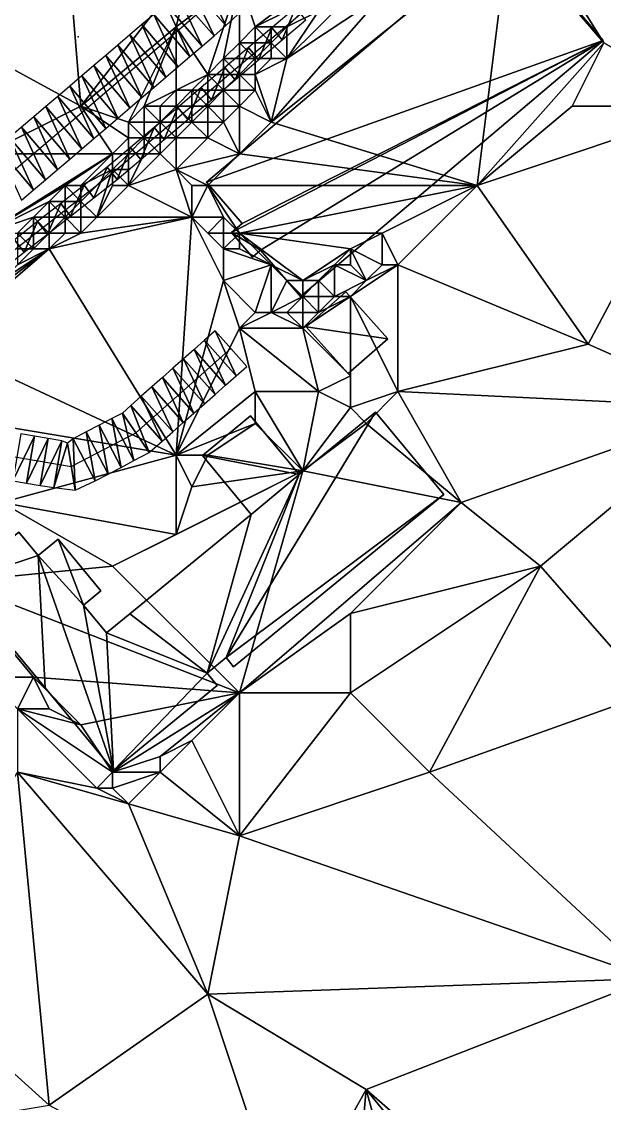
# Model space of a CAD drawing. Header units: metres. Extents: x -1103 to 901, y -902 to 905.
# Drawn here: x 340.5 to 414.1, y 562.2 to 698.7 of the extents above; entities that cross this region are included whole.
import ezdxf

# ---------------------------------------------------------------- set-up
doc = ezdxf.new("R2010")
doc.units = ezdxf.units.M
for name, color, linetype in [('OSM_BUILDING_FOOTPRINTS', 7, 'CONTINUOUS'), ('OSM_BUILDING_ROOFS', 1, 'CONTINUOUS'), ('OSM_BUILDING_WALLS', 8, 'CONTINUOUS'), ('OSM_ROAD_AXES', 2, 'CONTINUOUS'), ('OSM_ROAD_SURFACE', 9, 'CONTINUOUS'), ('OSM_TERRAIN', 3, 'CONTINUOUS'), ('OSM_TREES', 3, 'CONTINUOUS'), ('OSM_WATER_SURFACE', 5, 'CONTINUOUS'), ('OSM_WATERWAYS', 5, 'CONTINUOUS')]:
    doc.layers.add(name, color=color, linetype=linetype)

msp = doc.modelspace()

# ---------------------------------------------------------------- linework, layer by layer
at = {"layer": 'OSM_BUILDING_FOOTPRINTS'}
for points in [[(401.77, 710.44, 12.47), (413.9, 696.28, 12.47), (375.69, 664, 12.47), (370.68, 669.84, 12.47), (369.65, 668.97, 12.47), (367, 672.07, 12.47), (368.33, 673.19, 12.47), (363.85, 678.41, 12.47), (401.77, 710.44, 12.47)], [(381.42, 664.57, 15.04), (386.71, 658.67, 15.04), (381.71, 654.27, 15.04), (376.44, 660.18, 15.04), (381.42, 664.57, 15.04)], [(340.17, 634.29, 15.13), (342.61, 631.34, 15.13), (345.11, 633.38, 15.13), (350.51, 626.88, 15.13), (348.31, 625.09, 15.13), (351.21, 621.58, 15.13), (354.17, 623.99, 15.13), (369.48, 636.51, 15.13), (363.32, 643.94, 15.13), (369.41, 648.93, 15.13), (375.56, 641.53, 15.13), (385.18, 649.4, 15.13), (393.81, 639.01, 15.13), (367.27, 617.31, 15.13), (366.32, 618.46, 15.13), (363.92, 616.48, 15.13), (365.2, 614.93, 15.13), (352.11, 604.23, 15.13), (343.49, 614.64, 15.13), (332.44, 627.96, 15.13), (340.17, 634.29, 15.13)]]:
    msp.add_polyline3d(points, close=True, dxfattribs=at)
at = {"layer": 'OSM_BUILDING_ROOFS'}
for points in [[(413.9, 696.28, 22.47), (401.77, 710.44, 22.47), (363.85, 678.41, 22.47)], [(413.9, 696.28, 22.47), (363.85, 678.41, 22.47), (368.33, 673.19, 22.47)], [(413.9, 696.28, 22.47), (368.33, 673.19, 22.47), (367, 672.07, 22.47)], [(370.68, 669.84, 22.47), (413.9, 696.28, 22.47), (367, 672.07, 22.47)], [(370.68, 669.84, 22.47), (375.69, 664, 22.47), (413.9, 696.28, 22.47)], [(367, 672.07, 22.47), (369.65, 668.97, 22.47), (370.68, 669.84, 22.47)], [(386.71, 658.67, 25.04), (381.42, 664.57, 25.04), (376.44, 660.18, 25.04)], [(386.71, 658.67, 25.04), (376.44, 660.18, 25.04), (381.71, 654.27, 25.04)], [(366.32, 618.46, 25.13), (393.81, 639.01, 25.13), (385.18, 649.4, 25.13)], [(366.32, 618.46, 25.13), (385.18, 649.4, 25.13), (375.56, 641.53, 25.13)], [(375.56, 641.53, 25.13), (369.41, 648.93, 25.13), (363.32, 643.94, 25.13)], [(375.56, 641.53, 25.13), (363.32, 643.94, 25.13), (369.48, 636.51, 25.13)], [(363.92, 616.48, 25.13), (366.32, 618.46, 25.13), (375.56, 641.53, 25.13)], [(363.92, 616.48, 25.13), (375.56, 641.53, 25.13), (369.48, 636.51, 25.13)], [(366.32, 618.46, 25.13), (367.27, 617.31, 25.13), (393.81, 639.01, 25.13)], [(363.92, 616.48, 25.13), (369.48, 636.51, 25.13), (354.17, 623.99, 25.13)], [(342.61, 631.34, 25.13), (340.17, 634.29, 25.13), (332.44, 627.96, 25.13)], [(348.31, 625.09, 25.13), (345.11, 633.38, 25.13), (342.61, 631.34, 25.13)], [(348.31, 625.09, 25.13), (350.51, 626.88, 25.13), (345.11, 633.38, 25.13)], [(342.61, 631.34, 25.13), (332.44, 627.96, 25.13), (343.49, 614.64, 25.13)], [(342.61, 631.34, 25.13), (343.49, 614.64, 25.13), (352.11, 604.23, 25.13)], [(348.31, 625.09, 25.13), (342.61, 631.34, 25.13), (352.11, 604.23, 25.13)], [(351.21, 621.58, 25.13), (348.31, 625.09, 25.13), (352.11, 604.23, 25.13)], [(363.92, 616.48, 25.13), (354.17, 623.99, 25.13), (351.21, 621.58, 25.13)], [(351.21, 621.58, 25.13), (352.11, 604.23, 25.13), (363.92, 616.48, 25.13)], [(352.11, 604.23, 25.13), (365.2, 614.93, 25.13), (363.92, 616.48, 25.13)]]:
    msp.add_3dface(points, dxfattribs=at)
at = {"layer": 'OSM_BUILDING_WALLS'}
for points in [[(401.77, 710.44, 12.47), (363.85, 678.41, 12.47), (363.85, 678.41, 22.47)], [(401.77, 710.44, 12.47), (363.85, 678.41, 22.47), (401.77, 710.44, 22.47)], [(413.9, 696.28, 12.47), (401.77, 710.44, 12.47), (401.77, 710.44, 22.47)], [(413.9, 696.28, 12.47), (401.77, 710.44, 22.47), (413.9, 696.28, 22.47)], [(375.69, 664, 12.47), (413.9, 696.28, 12.47), (413.9, 696.28, 22.47)], [(375.69, 664, 12.47), (413.9, 696.28, 22.47), (375.69, 664, 22.47)], [(363.85, 678.41, 12.47), (368.33, 673.19, 12.47), (368.33, 673.19, 22.47)], [(363.85, 678.41, 12.47), (368.33, 673.19, 22.47), (363.85, 678.41, 22.47)], [(368.33, 673.19, 12.47), (367, 672.07, 12.47), (367, 672.07, 22.47)], [(368.33, 673.19, 12.47), (367, 672.07, 22.47), (368.33, 673.19, 22.47)], [(367, 672.07, 12.47), (369.65, 668.97, 12.47), (369.65, 668.97, 22.47)], [(367, 672.07, 12.47), (369.65, 668.97, 22.47), (367, 672.07, 22.47)], [(369.65, 668.97, 12.47), (370.68, 669.84, 12.47), (370.68, 669.84, 22.47)], [(369.65, 668.97, 12.47), (370.68, 669.84, 22.47), (369.65, 668.97, 22.47)], [(370.68, 669.84, 12.47), (375.69, 664, 12.47), (375.69, 664, 22.47)], [(370.68, 669.84, 12.47), (375.69, 664, 22.47), (370.68, 669.84, 22.47)], [(381.42, 664.57, 15.04), (376.44, 660.18, 15.04), (376.44, 660.18, 25.04)], [(381.42, 664.57, 15.04), (376.44, 660.18, 25.04), (381.42, 664.57, 25.04)], [(386.71, 658.67, 15.04), (381.42, 664.57, 15.04), (381.42, 664.57, 25.04)], [(386.71, 658.67, 15.04), (381.42, 664.57, 25.04), (386.71, 658.67, 25.04)], [(376.44, 660.18, 15.04), (381.71, 654.27, 15.04), (381.71, 654.27, 25.04)], [(376.44, 660.18, 15.04), (381.71, 654.27, 25.04), (376.44, 660.18, 25.04)], [(381.71, 654.27, 15.04), (386.71, 658.67, 15.04), (386.71, 658.67, 25.04)], [(381.71, 654.27, 15.04), (386.71, 658.67, 25.04), (381.71, 654.27, 25.04)], [(385.18, 649.4, 15.13), (375.56, 641.53, 15.13), (375.56, 641.53, 25.13)], [(385.18, 649.4, 15.13), (375.56, 641.53, 25.13), (385.18, 649.4, 25.13)], [(393.81, 639.01, 15.13), (385.18, 649.4, 15.13), (385.18, 649.4, 25.13)], [(393.81, 639.01, 15.13), (385.18, 649.4, 25.13), (393.81, 639.01, 25.13)], [(369.41, 648.93, 15.13), (363.32, 643.94, 15.13), (363.32, 643.94, 25.13)], [(369.41, 648.93, 15.13), (363.32, 643.94, 25.13), (369.41, 648.93, 25.13)], [(375.56, 641.53, 15.13), (369.41, 648.93, 15.13), (369.41, 648.93, 25.13)], [(375.56, 641.53, 15.13), (369.41, 648.93, 25.13), (375.56, 641.53, 25.13)], [(363.32, 643.94, 15.13), (369.48, 636.51, 15.13), (369.48, 636.51, 25.13)], [(363.32, 643.94, 15.13), (369.48, 636.51, 25.13), (363.32, 643.94, 25.13)], [(367.27, 617.31, 15.13), (393.81, 639.01, 15.13), (393.81, 639.01, 25.13)], [(367.27, 617.31, 15.13), (393.81, 639.01, 25.13), (367.27, 617.31, 25.13)], [(369.48, 636.51, 15.13), (354.17, 623.99, 15.13), (354.17, 623.99, 25.13)], [(369.48, 636.51, 15.13), (354.17, 623.99, 25.13), (369.48, 636.51, 25.13)], [(342.61, 631.34, 15.13), (340.17, 634.29, 15.13), (340.17, 634.29, 25.13)], [(342.61, 631.34, 15.13), (340.17, 634.29, 25.13), (342.61, 631.34, 25.13)], [(345.11, 633.38, 15.13), (342.61, 631.34, 15.13), (342.61, 631.34, 25.13)], [(345.11, 633.38, 15.13), (342.61, 631.34, 25.13), (345.11, 633.38, 25.13)], [(350.51, 626.88, 15.13), (345.11, 633.38, 15.13), (345.11, 633.38, 25.13)], [(350.51, 626.88, 15.13), (345.11, 633.38, 25.13), (350.51, 626.88, 25.13)], [(332.44, 627.96, 15.13), (343.49, 614.64, 15.13), (343.49, 614.64, 25.13)], [(332.44, 627.96, 15.13), (343.49, 614.64, 25.13), (332.44, 627.96, 25.13)], [(348.31, 625.09, 15.13), (350.51, 626.88, 15.13), (350.51, 626.88, 25.13)], [(348.31, 625.09, 15.13), (350.51, 626.88, 25.13), (348.31, 625.09, 25.13)], [(351.21, 621.58, 15.13), (348.31, 625.09, 15.13), (348.31, 625.09, 25.13)], [(351.21, 621.58, 15.13), (348.31, 625.09, 25.13), (351.21, 621.58, 25.13)], [(354.17, 623.99, 15.13), (351.21, 621.58, 15.13), (351.21, 621.58, 25.13)], [(354.17, 623.99, 15.13), (351.21, 621.58, 25.13), (354.17, 623.99, 25.13)], [(363.92, 616.48, 15.13), (366.32, 618.46, 15.13), (366.32, 618.46, 25.13)], [(363.92, 616.48, 15.13), (366.32, 618.46, 25.13), (363.92, 616.48, 25.13)], [(366.32, 618.46, 15.13), (367.27, 617.31, 15.13), (367.27, 617.31, 25.13)], [(366.32, 618.46, 15.13), (367.27, 617.31, 25.13), (366.32, 618.46, 25.13)], [(365.2, 614.93, 15.13), (363.92, 616.48, 15.13), (363.92, 616.48, 25.13)], [(365.2, 614.93, 15.13), (363.92, 616.48, 25.13), (365.2, 614.93, 25.13)], [(343.49, 614.64, 15.13), (352.11, 604.23, 15.13), (352.11, 604.23, 25.13)], [(343.49, 614.64, 15.13), (352.11, 604.23, 25.13), (343.49, 614.64, 25.13)], [(352.11, 604.23, 15.13), (365.2, 614.93, 15.13), (365.2, 614.93, 25.13)], [(352.11, 604.23, 15.13), (365.2, 614.93, 25.13), (352.11, 604.23, 25.13)]]:
    msp.add_3dface(points, dxfattribs=at)
at = {"layer": 'OSM_ROAD_AXES'}
for points in [[(179.62, 541.71, 13.92), (277.34, 627.42, 17.52), (317.95, 661.56, 17.02), (320.02, 663.29, 17.05), (361.01, 698.21, 15.85), (381.77, 716.48, 14.13), (390.07, 724.72, 14.34), (395.65, 731.57, 14.85)], [(317.95, 661.56, 17.02), (322.65, 656.59, 16.77), (326.1, 652.86, 16.9), (332.25, 647.48, 17.04), (338.18, 644.02, 17.25), (346.78, 642.55, 17.44), (354.93, 646.82, 17.75), (366.93, 657.42, 17.84)]]:
    msp.add_polyline3d(points, dxfattribs=at)
at = {"layer": 'OSM_ROAD_SURFACE'}
for points in [[(366.29, 698.19, 15.4), (363.14, 704.75, 15.31), (361.66, 703.45, 15.47)], [(366.29, 698.19, 15.4), (367.77, 699.5, 15.29), (363.14, 704.75, 15.31)], [(364.8, 696.89, 15.51), (361.66, 703.45, 15.47), (360.18, 702.14, 15.62)], [(364.8, 696.89, 15.51), (366.29, 698.19, 15.4), (361.66, 703.45, 15.47)], [(363.3, 695.56, 15.65), (360.18, 702.14, 15.62), (358.72, 700.85, 15.78)], [(363.3, 695.56, 15.65), (364.8, 696.89, 15.51), (360.18, 702.14, 15.62)], [(361.76, 694.25, 15.84), (358.72, 700.85, 15.78), (357.22, 699.58, 15.93)], [(361.76, 694.25, 15.84), (363.3, 695.56, 15.65), (358.72, 700.85, 15.78)], [(360.24, 692.96, 16.09), (357.22, 699.58, 15.93), (355.7, 698.29, 16.08)], [(360.24, 692.96, 16.09), (361.76, 694.25, 15.84), (357.22, 699.58, 15.93)], [(358.72, 691.66, 16.25), (355.7, 698.29, 16.08), (354.18, 696.99, 16.23)], [(358.72, 691.66, 16.25), (360.24, 692.96, 16.09), (355.7, 698.29, 16.08)], [(357.2, 690.37, 16.38), (354.18, 696.99, 16.23), (352.67, 695.7, 16.38)], [(357.2, 690.37, 16.38), (358.72, 691.66, 16.25), (354.18, 696.99, 16.23)], [(354.17, 687.78, 16.69), (351.15, 694.41, 16.54), (349.63, 693.11, 16.69)], [(355.69, 689.08, 16.54), (352.67, 695.7, 16.38), (351.15, 694.41, 16.54)], [(354.17, 687.78, 16.69), (355.69, 689.08, 16.54), (351.15, 694.41, 16.54)], [(355.69, 689.08, 16.54), (357.2, 690.37, 16.38), (352.67, 695.7, 16.38)], [(352.65, 686.49, 16.84), (349.63, 693.11, 16.69), (348.11, 691.82, 16.84)], [(352.65, 686.49, 16.84), (354.17, 687.78, 16.69), (349.63, 693.11, 16.69)], [(351.13, 685.2, 17.01), (348.11, 691.82, 16.84), (346.59, 690.53, 16.99)], [(351.13, 685.2, 17.01), (352.65, 686.49, 16.84), (348.11, 691.82, 16.84)], [(349.62, 683.91, 17.05), (346.59, 690.53, 16.99), (345.08, 689.24, 17.12)], [(349.62, 683.91, 17.05), (351.13, 685.2, 17.01), (346.59, 690.53, 16.99)], [(348.1, 682.61, 17.07), (345.08, 689.24, 17.12), (343.56, 687.94, 17.18)], [(348.1, 682.61, 17.07), (349.62, 683.91, 17.05), (345.08, 689.24, 17.12)], [(346.58, 681.32, 17.11), (343.56, 687.94, 17.18), (342.04, 686.65, 17.25)], [(346.58, 681.32, 17.11), (348.1, 682.61, 17.07), (343.56, 687.94, 17.18)], [(345.06, 680.03, 17.16), (342.04, 686.65, 17.25), (340.52, 685.36, 17.31)], [(345.06, 680.03, 17.16), (346.58, 681.32, 17.11), (342.04, 686.65, 17.25)], [(343.54, 678.73, 17.21), (340.52, 685.36, 17.31), (339, 684.06, 17.38)], [(343.54, 678.73, 17.21), (345.06, 680.03, 17.16), (340.52, 685.36, 17.31)], [(342.02, 677.44, 17.26), (339, 684.06, 17.38), (337.49, 682.77, 17.44)], [(342.02, 677.44, 17.26), (343.54, 678.73, 17.21), (339, 684.06, 17.38)], [(340.51, 676.15, 17.31), (342.02, 677.44, 17.26), (337.49, 682.77, 17.44)], [(367.58, 654, 17.89), (364.95, 659.67, 17.53), (363.61, 658.49, 17.47)], [(367.58, 654, 17.89), (368.92, 655.17, 17.89), (364.95, 659.67, 17.53)], [(366.25, 652.82, 17.89), (363.61, 658.49, 17.47), (362.28, 657.31, 17.5)], [(366.25, 652.82, 17.89), (367.58, 654, 17.89), (363.61, 658.49, 17.47)], [(364.92, 651.64, 17.89), (362.28, 657.31, 17.5), (360.94, 656.14, 17.52)], [(364.92, 651.64, 17.89), (366.25, 652.82, 17.89), (362.28, 657.31, 17.5)], [(362.25, 649.28, 17.84), (359.61, 654.96, 17.61), (358.28, 653.78, 17.7)], [(363.58, 650.46, 17.89), (360.94, 656.14, 17.52), (359.61, 654.96, 17.61)], [(362.25, 649.28, 17.84), (363.58, 650.46, 17.89), (359.61, 654.96, 17.61)], [(363.58, 650.46, 17.89), (364.92, 651.64, 17.89), (360.94, 656.14, 17.52)], [(360.92, 648.1, 17.77), (358.28, 653.78, 17.7), (356.94, 652.6, 17.8)], [(360.92, 648.1, 17.77), (362.25, 649.28, 17.84), (358.28, 653.78, 17.7)], [(359.58, 646.93, 17.83), (356.94, 652.6, 17.8), (355.61, 651.42, 17.9)], [(359.58, 646.93, 17.83), (360.92, 648.1, 17.77), (356.94, 652.6, 17.8)], [(358.25, 645.75, 17.87), (355.61, 651.42, 17.9), (354.28, 650.24, 17.85)], [(358.25, 645.75, 17.87), (359.58, 646.93, 17.83), (355.61, 651.42, 17.9)], [(356.62, 644.34, 17.8), (354.28, 650.24, 17.85), (353.23, 649.29, 17.81)], [(356.62, 644.34, 17.8), (358.25, 645.75, 17.87), (354.28, 650.24, 17.85)], [(353.06, 642.45, 17.66), (351.91, 648.62, 17.76), (350.28, 647.77, 17.7)], [(354.69, 643.31, 17.72), (353.23, 649.29, 17.81), (351.91, 648.62, 17.76)], [(353.06, 642.45, 17.66), (354.69, 643.31, 17.72), (351.91, 648.62, 17.76)], [(354.69, 643.31, 17.72), (356.62, 644.34, 17.8), (353.23, 649.29, 17.81)], [(339.4, 640.77, 17.24), (342.13, 646.39, 17.47), (340.41, 646.68, 17.43)], [(349.8, 640.75, 17.53), (348.65, 646.91, 17.65), (347.02, 646.06, 17.59)], [(351.43, 641.6, 17.59), (350.28, 647.77, 17.7), (348.65, 646.91, 17.65)], [(349.8, 640.75, 17.53), (351.43, 641.6, 17.59), (348.65, 646.91, 17.65)], [(351.43, 641.6, 17.59), (353.06, 642.45, 17.66), (350.28, 647.77, 17.7)], [(339.4, 640.77, 17.24), (341.12, 640.47, 17.28), (342.13, 646.39, 17.47)], [(341.12, 640.47, 17.28), (343.85, 646.09, 17.51), (342.13, 646.39, 17.47)], [(341.12, 640.47, 17.28), (342.84, 640.18, 17.32), (343.85, 646.09, 17.51)], [(342.84, 640.18, 17.32), (345.57, 645.8, 17.55), (343.85, 646.09, 17.51)], [(342.84, 640.18, 17.32), (344.56, 639.89, 17.36), (345.57, 645.8, 17.55)], [(344.56, 639.89, 17.36), (346.29, 645.51, 17.56), (345.57, 645.8, 17.55)], [(344.56, 639.89, 17.36), (347.28, 639.59, 17.45), (346.29, 645.51, 17.56)], [(347.28, 639.59, 17.45), (347.02, 646.06, 17.59), (346.29, 645.51, 17.56)], [(347.28, 639.59, 17.45), (349.8, 640.75, 17.53), (347.02, 646.06, 17.59)]]:
    msp.add_3dface(points, dxfattribs=at)
at = {"layer": 'OSM_TERRAIN'}
for points in [[(428, 688, 14.06), (430, 714, 14.09), (404, 712, 14.25)], [(326, 700, 16.5), (348, 688, 17.14), (346, 712, 15.04)], [(348, 688, 17.14), (362, 706, 15.19), (346, 712, 15.04)], [(402, 710, 14.53), (414, 696, 14.49), (404, 712, 14.25)], [(428, 688, 14.06), (404, 712, 14.25), (414, 696, 14.49)], [(398, 678, 14.78), (402, 710, 14.53), (372, 686, 14.65)], [(372, 686, 14.65), (402, 710, 14.53), (386, 702, 14.04)], [(398, 678, 14.78), (414, 696, 14.49), (402, 710, 14.53)], [(348, 688, 17.14), (360, 698, 15.95), (362, 706, 15.19)], [(368, 704, 15.19), (362, 706, 15.19), (360, 698, 15.95)], [(364, 692, 15.51), (368, 704, 15.19), (360, 698, 15.95)], [(364, 692, 15.51), (366, 694, 15.47), (368, 704, 15.19)], [(366, 694, 15.47), (368, 696, 15.24), (368, 704, 15.19)], [(368, 696, 15.24), (370, 698, 15), (368, 704, 15.19)], [(370, 698, 15), (378, 704, 14.11), (368, 704, 15.19)], [(370, 698, 15), (378, 702, 13.37), (378, 704, 14.11)], [(374, 698, 13.76), (378, 702, 13.37), (370, 698, 15)], [(372, 686, 14.65), (386, 702, 14.04), (374, 694, 14.72)], [(386, 702, 14.04), (382, 702, 14.04), (374, 694, 14.72)], [(374, 694, 14.72), (382, 702, 14.04), (378, 700, 13.63)], [(374, 698, 13.76), (378, 700, 13.63), (378, 702, 13.37)], [(336, 682, 17.43), (348, 688, 17.14), (326, 700, 16.5)], [(374, 694, 14.72), (378, 700, 13.63), (374, 698, 13.76)], [(348, 688, 17.14), (354, 686, 16.69), (360, 698, 15.95)], [(354, 686, 16.69), (356, 688, 16.47), (360, 698, 15.95)], [(356, 688, 16.47), (360, 690, 16.16), (360, 698, 15.95)], [(360, 690, 16.16), (364, 692, 15.51), (360, 698, 15.95)], [(368, 696, 15.24), (370, 696, 14.1), (370, 698, 15)], [(370, 696, 14.1), (372, 696, 13.97), (370, 698, 15)], [(372, 696, 13.97), (372, 698, 14.01), (370, 698, 15)], [(372, 698, 14.01), (374, 698, 13.76), (370, 698, 15)], [(372, 696, 13.97), (374, 694, 14.72), (374, 698, 13.76)], [(372, 696, 13.97), (374, 698, 13.76), (372, 698, 14.01)], [(366, 694, 15.47), (368, 694, 14.34), (368, 696, 15.24)], [(368, 694, 14.34), (370, 694, 14.18), (368, 696, 15.24)], [(370, 694, 14.18), (370, 696, 14.1), (368, 696, 15.24)], [(370, 694, 14.18), (372, 694, 14.83), (372, 696, 13.97)], [(370, 694, 14.18), (372, 696, 13.97), (370, 696, 14.1)], [(372, 694, 14.83), (374, 694, 14.72), (372, 696, 13.97)], [(398, 678, 14.78), (410, 688, 14.19), (414, 696, 14.49)], [(410, 688, 14.19), (428, 688, 14.06), (414, 696, 14.49)], [(364, 692, 15.51), (366, 692, 14.52), (366, 694, 15.47)], [(366, 692, 14.52), (368, 692, 14.45), (366, 694, 15.47)], [(368, 692, 14.45), (368, 694, 14.34), (366, 694, 15.47)], [(368, 692, 14.45), (370, 692, 15.21), (370, 694, 14.18)], [(368, 692, 14.45), (370, 694, 14.18), (368, 694, 14.34)], [(370, 692, 15.21), (372, 694, 14.83), (370, 694, 14.18)], [(370, 692, 15.21), (374, 694, 14.72), (372, 694, 14.83)], [(370, 692, 15.21), (372, 686, 14.65), (374, 694, 14.72)], [(360, 690, 16.16), (362, 690, 15.5), (364, 692, 15.51)], [(362, 690, 15.5), (364, 690, 14.83), (364, 692, 15.51)], [(364, 690, 14.83), (366, 690, 14.78), (364, 692, 15.51)], [(366, 690, 14.78), (366, 692, 14.52), (364, 692, 15.51)], [(366, 690, 14.78), (368, 690, 15.51), (368, 692, 14.45)], [(366, 690, 14.78), (368, 692, 14.45), (366, 692, 14.52)], [(368, 690, 15.51), (370, 690, 15.31), (368, 692, 14.45)], [(370, 690, 15.31), (370, 692, 15.21), (368, 692, 14.45)], [(372, 686, 14.65), (370, 692, 15.21), (370, 690, 15.31)], [(356, 688, 16.47), (358, 688, 16.39), (360, 690, 16.16)], [(358, 688, 16.39), (360, 688, 15.49), (360, 690, 16.16)], [(360, 688, 15.49), (362, 688, 15.08), (362, 690, 15.5)], [(360, 688, 15.49), (362, 690, 15.5), (360, 690, 16.16)], [(362, 688, 15.08), (364, 688, 15.29), (362, 690, 15.5)], [(364, 688, 15.29), (364, 690, 14.83), (362, 690, 15.5)], [(364, 688, 15.29), (366, 688, 15.82), (366, 690, 14.78)], [(364, 688, 15.29), (366, 690, 14.78), (364, 690, 14.83)], [(366, 688, 15.82), (368, 688, 15.63), (366, 690, 14.78)], [(368, 688, 15.63), (368, 690, 15.51), (366, 690, 14.78)], [(368, 688, 15.63), (370, 690, 15.31), (368, 690, 15.51)], [(368, 688, 15.63), (372, 686, 14.65), (370, 690, 15.31)], [(352, 682, 16.87), (348, 688, 17.14), (336, 682, 17.43)], [(352, 682, 16.87), (354, 684, 16.82), (348, 688, 17.14)], [(354, 684, 16.82), (354, 686, 16.69), (348, 688, 17.14)], [(354, 686, 16.69), (356, 686, 16.6), (356, 688, 16.47)], [(356, 686, 16.6), (358, 686, 15.48), (356, 688, 16.47)], [(358, 686, 15.48), (358, 688, 16.39), (356, 688, 16.47)], [(358, 686, 15.48), (360, 686, 15.33), (360, 688, 15.49)], [(358, 686, 15.48), (360, 688, 15.49), (358, 688, 16.39)], [(360, 686, 15.33), (362, 686, 15.79), (360, 688, 15.49)], [(362, 686, 15.79), (362, 688, 15.08), (360, 688, 15.49)], [(362, 686, 15.79), (364, 686, 16.13), (364, 688, 15.29)], [(362, 686, 15.79), (364, 688, 15.29), (362, 688, 15.08)], [(364, 686, 16.13), (366, 686, 15.95), (364, 688, 15.29)], [(366, 686, 15.95), (366, 688, 15.82), (364, 688, 15.29)], [(368, 682, 14.55), (368, 688, 15.63), (366, 686, 15.95)], [(366, 686, 15.95), (368, 688, 15.63), (366, 688, 15.82)], [(368, 682, 14.55), (372, 686, 14.65), (368, 688, 15.63)], [(412, 658, 16.06), (428, 688, 14.06), (398, 678, 14.78)], [(428, 688, 14.06), (410, 688, 14.19), (398, 678, 14.78)], [(412, 658, 16.06), (430, 650, 15.54), (428, 688, 14.06)], [(354, 684, 16.82), (356, 684, 15.69), (354, 686, 16.69)], [(356, 684, 15.69), (356, 686, 16.6), (354, 686, 16.69)], [(356, 684, 15.69), (358, 684, 15.55), (358, 686, 15.48)], [(356, 684, 15.69), (358, 686, 15.48), (356, 686, 16.6)], [(358, 684, 15.55), (360, 684, 16.28), (358, 686, 15.48)], [(360, 684, 16.28), (360, 686, 15.33), (358, 686, 15.48)], [(360, 684, 16.28), (362, 686, 15.79), (360, 686, 15.33)], [(360, 684, 16.28), (364, 684, 16.25), (362, 686, 15.79)], [(364, 684, 16.25), (364, 686, 16.13), (362, 686, 15.79)], [(364, 684, 16.25), (366, 686, 15.95), (364, 686, 16.13)], [(364, 684, 16.25), (368, 682, 14.55), (366, 686, 15.95)], [(368, 682, 14.55), (398, 678, 14.78), (372, 686, 14.65)], [(352, 682, 16.87), (354, 682, 15.86), (354, 684, 16.82)], [(354, 682, 15.86), (356, 682, 15.79), (356, 684, 15.69)], [(354, 682, 15.86), (356, 684, 15.69), (354, 684, 16.82)], [(356, 682, 15.79), (358, 682, 16.72), (356, 684, 15.69)], [(358, 682, 16.72), (358, 684, 15.55), (356, 684, 15.69)], [(358, 682, 16.72), (360, 680, 16.71), (360, 684, 16.28)], [(358, 682, 16.72), (360, 684, 16.28), (358, 684, 15.55)], [(360, 680, 16.71), (368, 682, 14.55), (364, 684, 16.25)], [(360, 680, 16.71), (364, 684, 16.25), (360, 684, 16.28)], [(346, 678, 17.5), (352, 682, 16.87), (336, 672, 17.41)], [(336, 672, 17.41), (352, 682, 16.87), (336, 682, 17.43)], [(346, 678, 17.5), (348, 678, 16.6), (352, 682, 16.87)], [(348, 678, 16.6), (352, 680, 16.1), (352, 682, 16.87)], [(352, 680, 16.1), (354, 680, 16), (354, 682, 15.86)], [(352, 680, 16.1), (354, 682, 15.86), (352, 682, 16.87)], [(354, 680, 16), (354, 678, 17.14), (354, 682, 15.86)], [(354, 678, 17.14), (356, 682, 15.79), (354, 682, 15.86)], [(354, 678, 17.14), (358, 682, 16.72), (356, 682, 15.79)], [(354, 678, 17.14), (360, 680, 16.71), (358, 682, 16.72)], [(364, 678, 14.61), (368, 682, 14.55), (360, 680, 16.71)], [(368, 682, 14.55), (364, 678, 14.61), (398, 678, 14.78)], [(348, 676, 16.41), (350, 674, 17.55), (352, 680, 16.1)], [(348, 676, 16.41), (352, 680, 16.1), (348, 678, 16.6)], [(350, 674, 17.55), (352, 678, 16.44), (352, 680, 16.1)], [(352, 678, 16.44), (354, 678, 17.14), (352, 680, 16.1)], [(354, 678, 17.14), (354, 680, 16), (352, 680, 16.1)], [(362, 674, 16.93), (360, 680, 16.71), (354, 678, 17.14)], [(360, 680, 16.71), (362, 674, 16.93), (362, 678, 15.56)], [(362, 678, 15.56), (364, 678, 14.61), (360, 680, 16.71)], [(344, 676, 17.66), (346, 678, 17.5), (336, 672, 17.41)], [(344, 676, 17.66), (346, 676, 16.48), (346, 678, 17.5)], [(346, 676, 16.48), (348, 676, 16.41), (346, 678, 17.5)], [(348, 676, 16.41), (348, 678, 16.6), (346, 678, 17.5)], [(350, 674, 17.55), (362, 674, 16.93), (354, 678, 17.14)], [(350, 674, 17.55), (354, 678, 17.14), (352, 678, 16.44)], [(366, 674, 15.2), (364, 678, 14.61), (362, 674, 16.93)], [(362, 674, 16.93), (364, 678, 14.61), (362, 678, 15.56)], [(366, 674, 15.2), (368, 672, 14.53), (364, 678, 14.61)], [(368, 672, 14.53), (398, 678, 14.78), (364, 678, 14.61)], [(368, 672, 14.53), (386, 672, 14.7), (398, 678, 14.78)], [(388, 668, 16.11), (398, 678, 14.78), (386, 672, 14.7)], [(388, 668, 16.11), (412, 658, 16.06), (398, 678, 14.78)], [(342, 674, 17.5), (344, 676, 17.66), (336, 672, 17.41)], [(342, 674, 17.5), (344, 674, 16.56), (344, 676, 17.66)], [(344, 674, 16.56), (346, 674, 16.5), (344, 676, 17.66)], [(346, 674, 16.5), (346, 676, 16.48), (344, 676, 17.66)], [(346, 674, 16.5), (348, 674, 17.57), (348, 676, 16.41)], [(346, 674, 16.5), (348, 676, 16.41), (346, 676, 16.48)], [(348, 674, 17.57), (350, 674, 17.55), (348, 676, 16.41)], [(340, 672, 17.14), (342, 674, 17.5), (336, 672, 17.41)], [(340, 672, 17.14), (342, 672, 16.61), (342, 674, 17.5)], [(342, 672, 16.61), (344, 672, 16.64), (342, 674, 17.5)], [(344, 672, 16.64), (344, 674, 16.56), (342, 674, 17.5)], [(344, 670, 17.91), (360, 644, 17.84), (362, 674, 16.93)], [(344, 670, 17.91), (362, 674, 16.93), (348, 672, 17.72)], [(344, 672, 16.64), (346, 672, 17.82), (346, 674, 16.5)], [(344, 672, 16.64), (346, 674, 16.5), (344, 674, 16.56)], [(346, 672, 17.82), (348, 672, 17.72), (346, 674, 16.5)], [(348, 672, 17.72), (348, 674, 17.57), (346, 674, 16.5)], [(362, 674, 16.93), (350, 674, 17.55), (348, 672, 17.72)], [(348, 672, 17.72), (350, 674, 17.55), (348, 674, 17.57)], [(360, 644, 17.84), (366, 666, 17.21), (362, 674, 16.93)], [(362, 674, 16.93), (366, 666, 17.21), (366, 670, 15.8)], [(362, 674, 16.93), (366, 670, 15.8), (364, 672, 16.33)], [(364, 672, 16.33), (366, 674, 15.2), (362, 674, 16.93)], [(364, 672, 16.33), (366, 672, 15.11), (366, 674, 15.2)], [(366, 672, 15.11), (368, 672, 14.53), (366, 674, 15.2)], [(340, 670, 16.63), (342, 670, 17.09), (340, 672, 17.14)], [(342, 670, 17.09), (342, 672, 16.61), (340, 672, 17.14)], [(342, 670, 17.09), (344, 670, 17.91), (344, 672, 16.64)], [(342, 670, 17.09), (344, 672, 16.64), (342, 672, 16.61)], [(344, 670, 17.91), (346, 672, 17.82), (344, 672, 16.64)], [(344, 670, 17.91), (348, 672, 17.72), (346, 672, 17.82)], [(366, 670, 15.8), (366, 672, 15.11), (364, 672, 16.33)], [(366, 670, 15.8), (368, 670, 14.87), (368, 672, 14.53)], [(366, 670, 15.8), (368, 672, 14.53), (366, 672, 15.11)], [(368, 670, 14.87), (372, 668, 14.64), (368, 672, 14.53)], [(372, 668, 14.64), (376, 666, 14.53), (368, 672, 14.53)], [(376, 666, 14.53), (382, 670, 14.53), (368, 672, 14.53)], [(382, 670, 14.53), (386, 672, 14.7), (368, 672, 14.53)], [(382, 670, 14.53), (386, 668, 16.05), (386, 672, 14.7)], [(386, 668, 16.05), (388, 668, 16.11), (386, 672, 14.7)], [(330, 658, 17.3), (360, 644, 17.84), (344, 670, 17.91)], [(330, 658, 17.3), (344, 670, 17.91), (336, 664, 17.62)], [(336, 664, 17.62), (344, 670, 17.91), (338, 666, 17.72)], [(338, 666, 17.72), (344, 670, 17.91), (340, 668, 17.48)], [(340, 668, 17.48), (344, 670, 17.91), (342, 670, 17.09)], [(340, 668, 17.48), (342, 670, 17.09), (340, 670, 16.63)], [(366, 666, 17.21), (372, 668, 14.64), (366, 670, 15.8)], [(372, 668, 14.64), (368, 670, 14.87), (366, 670, 15.8)], [(380, 668, 14.72), (382, 670, 14.53), (376, 666, 14.53)], [(380, 668, 14.72), (382, 668, 15.3), (382, 670, 14.53)], [(384, 666, 16.68), (382, 670, 14.53), (382, 668, 15.3)], [(384, 666, 16.68), (386, 668, 16.05), (382, 670, 14.53)], [(370, 662, 17.45), (372, 668, 14.64), (366, 666, 17.21)], [(370, 662, 17.45), (372, 662, 17.32), (372, 668, 14.64)], [(372, 662, 17.32), (374, 666, 14.53), (372, 668, 14.64)], [(372, 668, 14.64), (374, 666, 14.53), (376, 666, 14.53)], [(378, 666, 14.98), (380, 668, 14.72), (376, 666, 14.53)], [(378, 666, 14.98), (380, 664, 17.12), (380, 668, 14.72)], [(380, 664, 17.12), (384, 666, 16.68), (380, 668, 14.72)], [(384, 666, 16.68), (382, 668, 15.3), (380, 668, 14.72)], [(388, 652, 17.61), (388, 668, 16.11), (382, 664, 17.25)], [(382, 664, 17.25), (388, 668, 16.11), (384, 666, 16.68)], [(384, 666, 16.68), (388, 668, 16.11), (386, 668, 16.05)], [(388, 652, 17.61), (412, 658, 16.06), (388, 668, 16.11)], [(360, 644, 17.84), (368, 660, 17.84), (366, 666, 17.21)], [(368, 660, 17.84), (370, 662, 17.45), (366, 666, 17.21)], [(372, 662, 17.32), (376, 664, 15.2), (374, 666, 14.53)], [(376, 664, 15.2), (376, 666, 14.53), (374, 666, 14.53)], [(376, 664, 15.2), (378, 664, 16.43), (378, 666, 14.98)], [(376, 664, 15.2), (378, 666, 14.98), (376, 666, 14.53)], [(378, 664, 16.43), (380, 664, 17.12), (378, 666, 14.98)], [(380, 664, 17.12), (382, 664, 17.25), (384, 666, 16.68)], [(374, 662, 16.55), (376, 664, 15.2), (372, 662, 17.32)], [(374, 662, 16.55), (376, 662, 16.69), (376, 664, 15.2)], [(376, 660, 17.28), (382, 654, 17.31), (382, 664, 17.25)], [(376, 660, 17.28), (382, 664, 17.25), (378, 662, 17.2)], [(376, 662, 16.69), (378, 662, 17.2), (376, 664, 15.2)], [(378, 662, 17.2), (378, 664, 16.43), (376, 664, 15.2)], [(378, 662, 17.2), (382, 664, 17.25), (380, 664, 17.12)], [(378, 662, 17.2), (380, 664, 17.12), (378, 664, 16.43)], [(382, 654, 17.31), (382, 650, 17.69), (382, 664, 17.25)], [(382, 650, 17.69), (388, 652, 17.61), (382, 664, 17.25)], [(376, 660, 17.28), (372, 662, 17.32), (368, 660, 17.84)], [(368, 660, 17.84), (372, 662, 17.32), (370, 662, 17.45)], [(372, 662, 17.32), (376, 660, 17.28), (374, 662, 16.55)], [(376, 660, 17.28), (376, 662, 16.69), (374, 662, 16.55)], [(376, 660, 17.28), (378, 662, 17.2), (376, 662, 16.69)], [(360, 644, 17.84), (370, 652, 17.83), (368, 660, 17.84)], [(370, 652, 17.83), (378, 652, 17.97), (368, 660, 17.84)], [(368, 660, 17.84), (378, 652, 17.97), (376, 660, 17.28)], [(378, 652, 17.97), (382, 654, 17.31), (376, 660, 17.28)], [(336, 648, 17.3), (360, 644, 17.84), (330, 658, 17.3)], [(412, 658, 16.06), (388, 652, 17.61), (430, 650, 15.54)], [(378, 652, 17.97), (382, 650, 17.69), (382, 654, 17.31)], [(360, 644, 17.84), (370, 648, 17.3), (370, 652, 17.83)], [(370, 648, 17.3), (376, 642, 17.32), (370, 652, 17.83)], [(376, 642, 17.32), (378, 652, 17.97), (370, 652, 17.83)], [(376, 642, 17.32), (382, 650, 17.69), (378, 652, 17.97)], [(384, 648, 17.3), (388, 652, 17.61), (382, 650, 17.69)], [(384, 648, 17.3), (396, 638, 17.26), (388, 652, 17.61)], [(396, 638, 17.26), (430, 650, 15.54), (388, 652, 17.61)], [(376, 642, 17.32), (384, 648, 17.3), (382, 650, 17.69)], [(406, 630, 16.78), (430, 650, 15.54), (396, 638, 17.26)], [(420, 614, 16.94), (430, 650, 15.54), (406, 630, 16.78)], [(338, 638, 17.08), (360, 644, 17.84), (336, 648, 17.3)], [(364, 644, 17.3), (370, 648, 17.3), (360, 644, 17.84)], [(364, 644, 17.3), (376, 642, 17.32), (370, 648, 17.3)], [(396, 638, 17.26), (384, 648, 17.3), (376, 642, 17.32)], [(360, 634, 17.8), (360, 644, 17.84), (338, 638, 17.08)], [(360, 634, 17.8), (362, 640, 17.88), (360, 644, 17.84)], [(362, 640, 17.88), (364, 644, 17.3), (360, 644, 17.84)], [(376, 642, 17.32), (364, 644, 17.3), (362, 640, 17.88)], [(352, 630, 17.23), (368, 614, 17.16), (376, 642, 17.32)], [(352, 630, 17.23), (376, 642, 17.32), (360, 634, 17.8)], [(360, 634, 17.8), (376, 642, 17.32), (362, 640, 17.88)], [(376, 642, 17.32), (368, 614, 17.16), (396, 638, 17.26)], [(332, 628, 17.25), (352, 630, 17.23), (338, 638, 17.08)], [(352, 630, 17.23), (360, 634, 17.8), (338, 638, 17.08)], [(368, 614, 17.16), (382, 624, 17.92), (396, 638, 17.26)], [(382, 624, 17.92), (406, 630, 16.78), (396, 638, 17.26)], [(368, 614, 17.16), (352, 630, 17.23), (332, 628, 17.25)], [(382, 614, 17.73), (392, 604, 16.9), (406, 630, 16.78)], [(382, 614, 17.73), (406, 630, 16.78), (382, 624, 17.92)], [(392, 604, 16.9), (420, 614, 16.94), (406, 630, 16.78)], [(336, 616, 16.37), (342, 616, 17.22), (332, 628, 17.25)], [(342, 616, 17.22), (368, 614, 17.16), (332, 628, 17.25)], [(368, 614, 17.16), (382, 614, 17.73), (382, 624, 17.92)], [(336, 616, 16.37), (340, 612, 15.98), (342, 616, 17.22)], [(344, 612, 16.85), (342, 616, 17.22), (340, 612, 15.98)], [(344, 612, 16.85), (348, 610, 17.3), (342, 616, 17.22)], [(348, 610, 17.3), (368, 614, 17.16), (342, 616, 17.22)], [(352, 604, 17.19), (368, 614, 17.16), (348, 610, 17.3)], [(352, 604, 17.19), (358, 606, 16.45), (368, 614, 17.16)], [(358, 606, 16.45), (362, 608, 16.38), (368, 614, 17.16)], [(368, 596, 15.29), (368, 614, 17.16), (362, 608, 16.38)], [(368, 596, 15.29), (392, 604, 16.9), (382, 614, 17.73)], [(368, 596, 15.29), (382, 614, 17.73), (368, 614, 17.16)], [(392, 604, 16.9), (420, 578, 16.8), (420, 614, 16.94)], [(340, 604, 15.55), (350, 602, 15.82), (340, 612, 15.98)], [(350, 602, 15.82), (352, 604, 17.19), (340, 612, 15.98)], [(340, 612, 15.98), (352, 604, 17.19), (348, 610, 17.3)], [(340, 612, 15.98), (348, 610, 17.3), (344, 612, 16.85)], [(358, 604, 15.71), (362, 608, 16.38), (358, 606, 16.45)], [(358, 604, 15.71), (368, 596, 15.29), (362, 608, 16.38)], [(358, 604, 15.71), (358, 606, 16.45), (352, 604, 17.19)], [(324, 580, 14.35), (344, 562, 13.13), (340, 604, 15.55)], [(340, 604, 15.55), (344, 562, 13.13), (364, 576, 13.98)], [(364, 576, 13.98), (354, 600, 15.26), (340, 604, 15.55)], [(340, 604, 15.55), (354, 600, 15.26), (350, 602, 15.82)], [(350, 602, 15.82), (352, 602, 16.24), (352, 604, 17.19)], [(354, 600, 15.26), (358, 604, 15.71), (352, 602, 16.24)], [(352, 602, 16.24), (358, 604, 15.71), (352, 604, 17.19)], [(354, 600, 15.26), (368, 596, 15.29), (358, 604, 15.71)], [(420, 578, 16.8), (392, 604, 16.9), (368, 596, 15.29)], [(354, 600, 15.26), (352, 602, 16.24), (350, 602, 15.82)], [(364, 576, 13.98), (368, 596, 15.29), (354, 600, 15.26)], [(364, 576, 13.98), (420, 578, 16.8), (368, 596, 15.29)], [(308, 556, 10.98), (344, 562, 13.13), (324, 580, 14.35)], [(384, 564, 13.66), (420, 578, 16.8), (364, 576, 13.98)], [(384, 564, 13.66), (416, 536, 11.99), (420, 578, 16.8)], [(344, 562, 13.13), (374, 546, 11.62), (364, 576, 13.98)], [(374, 546, 11.62), (384, 564, 13.66), (364, 576, 13.98)], [(382, 542, 11.08), (384, 564, 13.66), (374, 546, 11.62)], [(382, 542, 11.08), (390, 542, 11.26), (384, 564, 13.66)], [(390, 542, 11.26), (402, 542, 11.57), (384, 564, 13.66)], [(402, 542, 11.57), (416, 536, 11.99), (384, 564, 13.66)]]:
    msp.add_3dface(points, dxfattribs=at)
at = {"layer": 'OSM_TREES'}
msp.add_point((347.64, 696.75, 16.36), dxfattribs=at)
at = {"layer": 'OSM_WATER_SURFACE'}
for points in [[(375.07, 700.4, 14.39), (372.1, 697.89, 14.66), (373.39, 696.36, 14.66)], [(375.07, 700.4, 14.39), (373.39, 696.36, 14.66), (376.37, 698.88, 14.39)], [(372.1, 697.89, 14.66), (369.13, 695.38, 14.98), (370.42, 693.85, 14.98)], [(372.1, 697.89, 14.66), (370.42, 693.85, 14.98), (373.39, 696.36, 14.66)], [(369.13, 695.38, 14.98), (366.15, 692.86, 15.32), (367.45, 691.34, 15.32)], [(369.13, 695.38, 14.98), (367.45, 691.34, 15.32), (370.42, 693.85, 14.98)], [(366.15, 692.86, 15.32), (363.18, 690.35, 15.67), (364.47, 688.82, 15.67)], [(366.15, 692.86, 15.32), (364.47, 688.82, 15.67), (367.45, 691.34, 15.32)], [(363.18, 690.35, 15.67), (360.21, 687.84, 16.01), (361.5, 686.31, 16.01)], [(363.18, 690.35, 15.67), (361.5, 686.31, 16.01), (364.47, 688.82, 15.67)], [(360.21, 687.84, 16.01), (357.23, 685.32, 16.35), (358.52, 683.79, 16.35)], [(360.21, 687.84, 16.01), (358.52, 683.79, 16.35), (361.5, 686.31, 16.01)], [(357.23, 685.32, 16.35), (354.26, 682.81, 16.66), (355.55, 681.28, 16.66)], [(357.23, 685.32, 16.35), (355.55, 681.28, 16.66), (358.52, 683.79, 16.35)], [(354.26, 682.81, 16.66), (351.3, 680.3, 16.93), (352.56, 678.75, 16.93)], [(354.26, 682.81, 16.66), (352.56, 678.75, 16.93), (355.55, 681.28, 16.66)], [(351.3, 680.3, 16.93), (348.39, 678.02, 17.15), (349.62, 676.45, 17.15)], [(351.3, 680.3, 16.93), (349.62, 676.45, 17.15), (352.56, 678.75, 16.93)], [(348.39, 678.02, 17.15), (345.46, 675.73, 17.3), (346.69, 674.15, 17.3)], [(348.39, 678.02, 17.15), (346.69, 674.15, 17.3), (349.62, 676.45, 17.15)], [(345.46, 675.73, 17.3), (342.53, 673.44, 17.4), (343.76, 671.86, 17.4)], [(345.46, 675.73, 17.3), (343.76, 671.86, 17.4), (346.69, 674.15, 17.3)], [(342.53, 673.44, 17.4), (339.6, 671.14, 17.43), (340.84, 669.57, 17.43)], [(342.53, 673.44, 17.4), (340.84, 669.57, 17.43), (343.76, 671.86, 17.4)], [(339.6, 671.14, 17.43), (337.91, 667.27, 17.39), (340.84, 669.57, 17.43)]]:
    msp.add_3dface(points, dxfattribs=at)
at = {"layer": 'OSM_WATERWAYS'}
msp.add_polyline3d([(406.73, 725, 14.14), (390.59, 712.21, 13.22), (351.93, 679.53, 16.2), (322.65, 656.59, 16.77), (318.92, 653.68, 16.72), (269.64, 612.3, 16.75), (227.85, 579, 14.8), (186.13, 541.48, 13.84)], dxfattribs=at)

doc.saveas('drawing.dxf')
